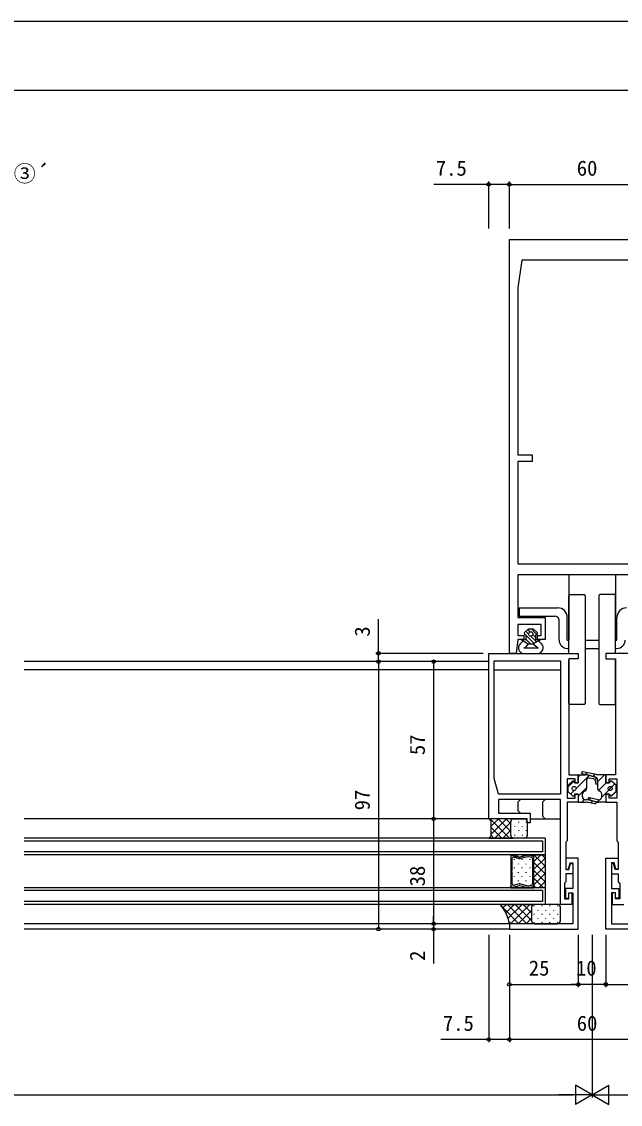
# Model space of a CAD drawing. Units: millimetres, scale not verified. Extents: x -960 to 961, y -419 to 416.
# Drawn here: x 508.7 to 725.9, y -11.1 to 381.4 of the extents above; entities that cross this region are included whole.
import ezdxf
from ezdxf.enums import TextEntityAlignment as Align

# ---------------------------------------------------------------- set-up
doc = ezdxf.new("R2010")
doc.units = ezdxf.units.MM
doc.header["$LTSCALE"] = 2
for name, color, linetype in [('0-1_USER1', 3, 'Continuous'), ('0-2_YKK_11', 7, 'Continuous'), ('0-4_YKK_12', 2, 'Continuous'), ('0-5_YKK_13', 4, 'Continuous'), ('0-7_YKK_D', 6, 'Continuous'), ('0-8_YKK_ZWAK', 7, 'Continuous')]:
    doc.layers.add(name, color=color, linetype=linetype)
doc.styles.add('ＭＳ ゴシック', font='')
doc.styles.get('ＭＳ ゴシック').set_extended_font_data('MS Gothic')

msp = doc.modelspace()

# ---------------------------------------------------------------- linework, layer by layer
at = {"layer": '0-2_YKK_11'}
msp.add_line((692.1, 92.4), (678.1, 92.4), dxfattribs=at)
for points in [[(742.6, 180.9), (688.6, 180.9), (688.6, 165.4), (698.6, 165.4), (698.6, 157.4), (695.8, 157.4), (695.8, 158.9), (697.1, 158.9), (697.1, 162.9), (688.6, 162.9), (688.6, 158.9), (690.8, 158.9), (690.8, 157.4), (688.6, 157.4), (688.1, 152.4), (685.6, 152.4), (685.6, 302.4), (745.6, 302.4)], [(678.1, 92.4), (678.1, 152.4), (710.6, 152.4), (710.6, 150.4), (707.1, 150.4), (707.1, 108.4), (710.6, 108.4), (710.6, 105.4), (709.4, 105.4), (709.4, 106.9), (706.6, 106.9), (706.6, 99.9), (709.4, 99.9), (709.4, 101.4), (710.6, 101.4), (710.6, 98.4), (706.6, 98.4), (706.6, 84.4), (706.1, 83.9), (706.1, 74), (707.211, 74), (707.8, 76.2), (708.6, 76.2), (708.6, 72.5), (706.1, 72.5), (706.1, 69.6), (705.6, 69.1), (705.6, 63.4), (707.1, 63.4), (707.1, 65.6), (708.3, 65.6), (708.3, 61.4), (704.1, 61.4), (704.1, 99.4), (681.6, 99.4), (681.6, 94.4), (693.1, 94.4), (693.1, 90.9), (692.1, 90.9), (692.1, 92.4)], [(753.1, 152.4), (720.6, 152.4), (720.6, 150.4), (724.1, 150.4), (724.1, 108.4), (720.6, 108.4), (720.6, 105.4), (721.8, 105.4), (721.8, 106.9), (724.6, 106.9), (724.6, 99.9), (721.8, 99.9), (721.8, 101.4), (720.6, 101.4), (720.6, 98.4), (724.6, 98.4), (724.6, 84.4), (725.1, 83.9), (725.1, 74), (723.989, 74), (723.4, 76.2), (722.6, 76.2), (722.6, 72.5), (725.1, 72.5), (725.1, 69.6), (725.6, 69.1), (725.6, 63.4), (724.1, 63.4), (724.1, 65.6), (722.9, 65.6), (722.9, 61.4), (727.1, 61.4)]]:
    msp.add_lwpolyline(points, dxfattribs=at)
for points in [[(688.6, 284.9), (688.6, 224.4), (693.9, 224.4), (693.9, 221.9), (688.6, 221.9), (688.6, 184.9), (742.6, 184.9), (742.6, 221.9), (737.3, 221.9), (737.3, 224.4), (742.6, 224.4), (742.6, 284.9), (741.1, 294.9), (690.1, 294.9)], [(704.1, 149.7), (704.1, 101.4), (681.6, 101.4), (680.1, 106.998), (680.1, 149.7)], [(710.6, 52.4), (710.6, 78.2), (706.1, 78.2), (706.1, 74.2), (707, 74.2), (707.589, 76.4), (708.6, 76.4), (708.6, 67.1), (705.9, 67.1), (705.9, 63.6), (707.1, 63.6), (707.1, 65.6), (708.6, 65.6), (708.6, 54.4), (685.6, 54.4), (685.6, 52.4)], [(720.6, 52.4), (720.6, 78.2), (725.1, 78.2), (725.1, 74.2), (724.2, 74.2), (723.611, 76.4), (722.6, 76.4), (722.6, 67.1), (725.3, 67.1), (725.3, 63.6), (724.1, 63.6), (724.1, 65.6), (722.6, 65.6), (722.6, 54.4), (745.6, 54.4), (745.6, 52.4)]]:
    msp.add_lwpolyline(points, close=True, dxfattribs=at)
at = {"layer": '0-4_YKK_12'}
for p, q in [((678.1, 149.4), (509.6, 149.4)), ((678.1, 146.4), (509.6, 146.4)), ((680.1, 146.4), (704.1, 146.4)), ((678.4, 92.4), (509.6, 92.4)), ((698.6, 85.4), (509.6, 85.4)), ((509.6, 84.4), (697.6, 84.4)), ((697.6, 84.4), (697.6, 80.4)), ((698.6, 85.4), (698.6, 79.4)), ((697.6, 80.4), (509.6, 80.4)), ((698.6, 79.4), (509.6, 79.4)), ((694.5, 79.4), (686.101, 79.4)), ((686.101, 79.4), (686.101, 67.4)), ((686.101, 79.082), (686.209, 78.974)), ((686.101, 78.646), (686.101, 78.662)), ((686.101, 78.654), (686.101, 73.661)), ((689.115, 78.53), (686.762, 79.161)), ((686.762, 79.161), (689.115, 78.53)), ((688.028, 79.4), (688.818, 78.61)), ((692.265, 79.301), (689.386, 78.53)), ((689.386, 78.53), (692.265, 79.301)), ((689.386, 77.987), (692.265, 78.758)), ((690.273, 79.4), (690.772, 78.901)), ((692.518, 79.4), (692.646, 79.272)), ((692.536, 78.758), (693.586, 78.476)), ((694.111, 78.879), (692.537, 79.301)), ((692.537, 79.301), (694.111, 78.879)), ((694.5, 67.4), (694.5, 79.4)), ((694.5, 79.4), (698.6, 79.4)), ((694.5, 67.4), (694.5, 79.4)), ((694.5, 79.38), (698.6, 75.28)), ((696.969, 79.4), (694.501, 76.931)), ((697.309, 79.4), (698.6, 78.109)), ((698.6, 79.4), (698.6, 67.4)), ((686.626, 73.661), (686.626, 77.97)), ((687.287, 78.477), (689.115, 77.987)), ((687.428, 77.532), (687.428, 77.732)), ((687.428, 74.502), (687.428, 74.702)), ((688.843, 75.917), (688.843, 76.117)), ((690.258, 77.532), (690.258, 77.732)), ((690.258, 74.502), (690.258, 74.702)), ((691.673, 75.917), (691.673, 76.117)), ((693.088, 77.532), (693.088, 77.732)), ((693.088, 74.502), (693.088, 74.702)), ((693.976, 77.969), (693.975, 68.826)), ((694.5, 78.386), (694.5, 78.357)), ((694.5, 68.423), (694.501, 78.372)), ((698.6, 78.203), (694.5, 74.103)), ((698.6, 75.374), (694.5, 71.274)), ((694.501, 76.551), (698.6, 72.452)), ((686.1, 73.136), (686.1, 68.142)), ((686.625, 73.136), (686.1, 73.136)), ((686.101, 73.661), (686.626, 73.661)), ((686.625, 68.826), (686.625, 73.136)), ((687.428, 71.472), (687.428, 71.672)), ((688.843, 72.887), (688.843, 73.087)), ((690.258, 71.472), (690.258, 71.672)), ((691.673, 72.887), (691.673, 73.087)), ((693.088, 71.472), (693.088, 71.672)), ((694.5, 73.723), (698.6, 69.623)), ((698.6, 72.546), (694.5, 68.446)), ((694.5, 70.895), (697.995, 67.4)), ((698.6, 67.4), (509.6, 67.4)), ((686.101, 68.155), (686.101, 68.139)), ((686.101, 67.857), (686.557, 67.4)), ((686.101, 67.4), (694.5, 67.4)), ((686.761, 67.64), (689.115, 68.27)), ((686.761, 67.635), (689.115, 68.266)), ((689.115, 68.809), (687.286, 68.319)), ((688.182, 68.021), (688.802, 67.4)), ((688.843, 69.857), (688.843, 70.057)), ((692.265, 68.038), (689.386, 68.809)), ((689.386, 68.27), (692.265, 67.499)), ((689.386, 68.266), (692.265, 67.494)), ((690.467, 67.981), (691.047, 67.4)), ((691.673, 69.857), (691.673, 70.057)), ((692.265, 68.038), (692.265, 68.038)), ((692.265, 68.038), (692.265, 68.038)), ((693.586, 68.319), (692.536, 68.038)), ((692.536, 67.499), (694.111, 67.921)), ((692.536, 67.494), (694.111, 67.916)), ((693.055, 67.638), (693.293, 67.4)), ((694.5, 68.414), (694.5, 68.443)), ((694.5, 68.438), (694.5, 68.437)), ((694.5, 68.066), (695.166, 67.4)), ((698.6, 67.4), (694.5, 67.4)), ((698.6, 69.717), (696.283, 67.4)), ((698.6, 67.4), (698.6, 61.4)), ((697.6, 66.4), (509.6, 66.4)), ((697.6, 66.4), (697.6, 62.4)), ((697.6, 62.4), (509.6, 62.4)), ((698.6, 61.4), (509.6, 61.4)), ((685.9, 54.4), (509.6, 54.4)), ((685.9, 52.4), (509.6, 52.4))]:
    msp.add_line(p, q, dxfattribs=at)
for points in [[(694.5, 78.386), (694.5, 79.4), (686.101, 79.4), (686.101, 78.662)], [(694.5, 68.414), (694.5, 67.4), (686.101, 67.4), (686.101, 68.139)]]:
    msp.add_lwpolyline(points, dxfattribs=at)
for centre, start, end in [((686.626, 78.654), 74.99632, 179.99817), ((686.626, 78.654), 74.99628, 179.11056), ((686.626, 78.654), 179.11056, 180.88583), ((689.251, 79.037), 254.99588, 284.9963), ((689.251, 79.037), 254.99628, 284.9963), ((692.401, 78.794), 74.99593, 104.99625), ((692.401, 78.794), 74.9963, 104.9963), ((692.401, 78.251), 74.99656, 104.99604), ((693.976, 78.372), 359.99823, 74.99617), ((693.976, 78.372), 1.57977, 74.9963), ((687.151, 77.97), 74.99632, 179.99621), ((689.251, 78.494), 254.99568, 284.99693), ((693.451, 77.969), 359.99823, 74.99617), ((693.976, 78.372), 358.41663, 1.57977), ((686.625, 68.142), 179.99823, 285.00008), ((686.626, 68.147), 179.11056, 180.88583), ((686.626, 68.147), 180.88583, 285.00011), ((687.15, 68.826), 180.00019, 285.00008), ((689.25, 68.302), 74.99947, 105.00072), ((689.25, 67.763), 75.0001, 105.00011), ((689.25, 67.759), 75.0001, 105.00052), ((692.4, 68.545), 255.00035, 284.99984), ((692.4, 68.545), 255.00394, 255.00438), ((692.4, 68.545), 255.00438, 255.00666), ((692.4, 68.545), 255.00615, 255.00783), ((692.4, 68.545), 255.00783, 255.0147), ((692.4, 68.545), 255.01473, 255.03233), ((692.4, 68.545), 255.03233, 255.0338), ((692.4, 68.545), 255.0338, 255.03604), ((692.4, 68.545), 255.01772, 255.06685), ((692.4, 68.545), 255.04236, 255.06678), ((692.4, 68.006), 255.0001, 285.0001), ((692.4, 68.002), 255.00015, 285.00047), ((692.4, 68.545), 255.062, 255.08055), ((692.4, 68.545), 255.08055, 255.11667), ((692.4, 68.545), 255.11667, 255.17121), ((692.4, 68.545), 255.17121, 255.52874), ((692.4, 68.545), 255.52874, 255.96196), ((693.451, 68.826), 284.99334, 359.96185), ((693.975, 68.428), 285.0001, 358.41663), ((693.976, 68.423), 284.98992, 359.971), ((693.975, 68.428), 358.41663, 1.57977)]:
    msp.add_arc(centre, 0.525, start, end, dxfattribs=at)
at = {"layer": '0-5_YKK_13'}
for p, q in [((724.1, 180.9), (707.1, 180.9)), ((707.1, 180.9), (707.1, 157.2)), ((724.1, 180.9), (724.1, 157.2)), ((707.1, 152.4), (707.1, 173.4)), ((707.4, 173.7), (712.8, 173.7)), ((713.1, 173.4), (713.1, 134.2)), ((718.1, 173.4), (718.1, 134.2)), ((723.8, 173.7), (718.4, 173.7)), ((724.1, 152.4), (724.1, 173.4)), ((689.1, 168.9), (703.1, 168.9)), ((706.6, 157.2), (706.6, 165.4)), ((724.6, 157.2), (724.6, 165.4)), ((692.35, 161.2), (691.097, 159.955)), ((693.181, 160.182), (692.256, 161.106)), ((694.35, 161.2), (692.35, 161.2)), ((695.606, 159.171), (693.577, 161.2)), ((694.35, 161.2), (695.689, 159.968)), ((703.6, 157.2), (703.6, 164.4)), ((689.846, 157.4), (691.6, 157.4)), ((689.846, 157.4), (690.6, 156.9)), ((691.08, 156.626), (690.306, 157.4)), ((691.434, 159.1), (690.95, 159.584)), ((691.45, 159.1), (691.6, 159.1)), ((692.55, 159.398), (691.547, 160.401)), ((691.6, 159.1), (691.6, 157.4)), ((693.35, 157.184), (691.6, 158.934)), ((693.22, 155.9), (691.6, 157.52)), ((693.35, 158.598), (693.348, 158.6)), ((695.416, 156.532), (693.35, 158.598)), ((694.496, 156.038), (693.35, 157.184)), ((695.1, 158.262), (694.132, 159.231)), ((695.1, 159.1), (695.1, 157.4)), ((695.1, 159.1), (695.35, 159.1)), ((695.1, 157.4), (696.85, 157.4)), ((696.317, 157.045), (695.962, 157.4)), ((696.1, 156.9), (696.85, 157.4)), ((706.6, 157.2), (707.1, 157.2)), ((713.1, 157.2), (718.1, 157.2)), ((724.1, 157.2), (724.6, 157.2)), ((690.6, 156.9), (689.487, 155.863)), ((690.875, 154.4), (696.126, 154.4)), ((692.35, 155.9), (691.435, 154.68)), ((696.1, 156.9), (694.239, 155.9)), ((694.239, 155.9), (695.648, 154.587)), ((696.1, 156.9), (697.213, 155.863)), ((706.6, 154.2), (707.1, 154.2)), ((713.1, 154.2), (718.1, 154.2)), ((724.1, 154.2), (724.6, 154.2)), ((690.85, 152.4), (695.85, 152.4)), ((707.1, 134.2), (707.1, 150.1)), ((724.1, 134.2), (724.1, 150.1)), ((712.8, 133.9), (707.4, 133.9)), ((718.4, 133.9), (723.8, 133.9)), ((706.898, 104.047), (708.964, 106.113)), ((706.898, 104.65), (708.538, 106.053)), ((709.798, 103.412), (714.534, 108.148)), ((710.598, 105.4), (710.598, 108.4)), ((710.598, 108.4), (713.202, 108.4)), ((710.598, 107.747), (711.25, 108.4)), ((712.078, 108.688), (713.797, 108.34)), ((717.113, 108.497), (712.236, 109.472)), ((713.143, 108.472), (713.825, 109.154)), ((713.598, 106.435), (713.598, 103.368)), ((716.794, 107.541), (713.797, 108.34)), ((713.981, 108.297), (716.413, 107.643)), ((716.135, 106.886), (714.541, 107.175)), ((715.967, 107.761), (716.771, 108.565)), ((716.574, 106.653), (717.14, 107.218)), ((716.798, 106.098), (716.798, 105.354)), ((717.598, 105.856), (720.141, 108.4)), ((717.598, 106.435), (717.598, 103.368)), ((717.598, 106.098), (717.598, 105.354)), ((720.598, 105.4), (720.598, 108.4)), ((724.298, 104.65), (722.658, 106.053)), ((706.898, 102.15), (706.898, 104.65)), ((706.898, 102.15), (708.538, 100.746)), ((707.78, 101.394), (709.036, 102.65)), ((709.198, 105.4), (709.198, 105.75)), ((709.198, 105.4), (710.598, 105.4)), ((710.598, 100.676), (713.598, 103.676)), ((717.915, 102.638), (720.677, 105.4)), ((719.094, 100.281), (723.848, 105.035)), ((721.998, 105.4), (720.598, 105.4)), ((721.998, 105.4), (721.998, 105.75)), ((724.298, 102.15), (722.658, 100.746)), ((724.298, 102.15), (724.298, 104.65)), ((681.6, 99.1), (681.6, 94.7)), ((703.8, 99.4), (681.9, 99.4)), ((688.6, 98.4), (689.6, 99.4)), ((688.6, 98.4), (688.6, 95.4)), ((697.6, 98.4), (698.6, 99.4)), ((697.6, 98.4), (697.6, 93.4)), ((704.1, 92.7), (704.1, 99.1)), ((710.598, 101.4), (709.198, 101.4)), ((709.198, 101.4), (709.198, 101.05)), ((710.598, 98.4), (713.336, 98.4)), ((711.857, 98.4), (712.85, 99.392)), ((712.098, 100.361), (712.098, 101.431)), ((713.059, 99.362), (713.577, 99.342)), ((716.638, 97.849), (714.295, 98.307)), ((717.279, 98.504), (714.443, 99.263)), ((714.519, 99.242), (715.19, 99.913)), ((717.779, 99.326), (714.645, 100.036)), ((714.893, 99.142), (716.796, 98.633)), ((715.135, 98.143), (715.873, 98.88)), ((717.309, 98.496), (718.117, 99.304)), ((719.098, 100.361), (719.098, 101.431)), ((720.598, 101.4), (721.998, 101.4)), ((721.998, 101.4), (721.998, 101.05)), ((681.9, 94.4), (692.8, 94.4)), ((688.6, 95.4), (689.6, 94.4)), ((678.856, 92.4), (678.478, 92.022)), ((685.652, 85.4), (678.652, 92.4)), ((684.513, 92.4), (678.85, 86.737)), ((681.685, 92.4), (678.85, 89.565)), ((686.1, 91.158), (680.342, 85.4)), ((686.1, 87.78), (681.48, 92.4)), ((686.1, 90.609), (684.309, 92.4)), ((686.1, 86.4), (686.1, 91.4)), ((686.1, 86.4), (686.1, 91.4)), ((687.1, 92.4), (691.1, 92.4)), ((688.843, 91.267), (688.843, 91.067)), ((691.673, 91.267), (691.673, 91.067)), ((692.1, 91.4), (692.1, 86.4)), ((693.1, 94.1), (693.1, 92.7)), ((693.4, 92.4), (703.8, 92.4)), ((697.6, 93.4), (698.6, 92.4)), ((682.823, 85.4), (678.85, 89.373)), ((679.995, 85.4), (678.85, 86.545)), ((686.1, 88.33), (683.17, 85.4)), ((687.428, 89.652), (687.428, 89.452)), ((687.428, 86.622), (687.428, 86.422)), ((688.843, 88.237), (688.843, 88.037)), ((690.258, 89.652), (690.258, 89.452)), ((690.258, 86.622), (690.258, 86.422)), ((691.673, 88.237), (691.673, 88.037)), ((686.344, 85.745), (685.999, 85.4)), ((691.1, 85.4), (687.1, 85.4)), ((682.3, 61.4), (694.6, 61.4)), ((689.061, 54.4), (683.101, 60.359)), ((684.516, 61.4), (683.254, 60.138)), ((687.344, 61.4), (684.293, 58.349)), ((691.889, 54.4), (684.889, 61.4)), ((690.173, 61.4), (685.11, 56.338)), ((693.001, 61.4), (686.001, 54.4)), ((693.6, 55.518), (687.718, 61.4)), ((693.6, 59.171), (688.829, 54.4)), ((693.6, 58.346), (690.546, 61.4)), ((693.789, 60.985), (693.374, 61.4)), ((693.6, 60.4), (693.6, 55.4)), ((693.6, 60.4), (693.6, 55.4)), ((694.503, 60.967), (694.503, 60.767)), ((703.1, 61.4), (694.6, 61.4)), ((695.918, 59.352), (695.918, 59.152)), ((697.333, 60.967), (697.333, 60.767)), ((698.748, 59.352), (698.748, 59.152)), ((700.163, 60.967), (700.163, 60.767)), ((701.578, 59.352), (701.578, 59.152)), ((702.993, 60.967), (702.993, 60.767)), ((704.1, 55.4), (704.1, 60.4)), ((686.232, 54.4), (685.43, 55.202)), ((693.6, 56.342), (691.658, 54.4)), ((694.503, 57.937), (694.503, 57.737)), ((695.918, 56.322), (695.918, 56.122)), ((697.333, 57.937), (697.333, 57.737)), ((698.748, 56.322), (698.748, 56.122)), ((700.163, 57.937), (700.163, 57.737)), ((701.578, 56.322), (701.578, 56.122)), ((702.993, 57.937), (702.993, 57.737)), ((694.6, 54.4), (685.6, 54.4)), ((694.492, 54.406), (694.486, 54.4)), ((694.503, 54.907), (694.503, 54.707)), ((694.6, 54.4), (703.1, 54.4)), ((697.333, 54.907), (697.333, 54.707)), ((700.163, 54.907), (700.163, 54.707)), ((702.993, 54.907), (702.993, 54.707))]:
    msp.add_line(p, q, dxfattribs=at)
for points in [[(689.1, 168.9), (689.1, 165.9), (702.1, 165.9)], [(690.6, 156.9), (692.35, 155.9), (694.239, 155.9)], [(720.598, 108.4), (718.098, 108.4), (718.093, 108.4)], [(710.598, 101.4), (710.598, 98.4), (712.303, 98.4)], [(720.598, 101.4), (720.598, 98.4), (718.064, 98.4)], [(687.1, 92.4), (678.1, 92.4), (678.85, 91.65), (678.85, 86.15), (678.1, 85.4), (687.1, 85.4)]]:
    msp.add_lwpolyline(points, dxfattribs=at)
for centre, radius in [((693.35, 159.4), 0.8), ((709.048, 103.4), 0.75), ((722.148, 103.4), 0.75)]:
    msp.add_circle(centre, radius, dxfattribs=at)
for centre, radius, start, end in [((707.4, 173.4), 0.3, 90, 180), ((712.8, 173.4), 0.3, 0, 90), ((718.4, 173.4), 0.3, 90, 180), ((723.8, 173.4), 0.3, 0, 90), ((703.1, 165.4), 3.5, 0, 90), ((728.1, 165.4), 3.5, 90, 180), ((702.1, 164.4), 1.5, 0, 90), ((691.45, 159.6), 0.5, 134.83706, 270), ((695.35, 159.6), 0.5, 270, 47.3723), ((706.6, 157.2), 3, 180, 270), ((724.6, 157.2), 3, 270, 0), ((690.85, 154.4), 2, 132.97004, 270), ((690.875, 155.1), 0.7, 270, 323.13091), ((696.126, 155.1), 0.7, 227.02996, 270), ((695.85, 154.4), 2, 270, 47.02996), ((707.4, 134.2), 0.3, 180, 270), ((712.8, 134.2), 0.3, 270, 0), ((718.4, 134.2), 0.3, 180, 270), ((723.8, 134.2), 0.3, 270, 0), ((708.798, 105.75), 0.4, 360, 130.56622), ((712.157, 109.08), 0.4, 78.69007, 258.56257), ((713.202, 105.4), 3, 74.95601, 90), ((714.398, 106.388), 0.8, 79.71391, 180), ((715.998, 106.098), 0.8, 0, 80.13172), ((715.998, 106.098), 1.6, 0, 74.95601), ((716.592, 106.55), 1.011, 353.43148, 78.46254), ((718.093, 113.4), 5, 258.69007, 270), ((722.398, 105.75), 0.4, 49.43378, 180), ((713.098, 101.431), 1, 104.47751, 180), ((712.598, 103.368), 1, 284.47751, 0), ((717.198, 105.354), 0.4, 180, 0), ((718.598, 103.368), 1, 180, 255.52249), ((718.098, 101.431), 1, 0, 75.52249), ((681.9, 99.1), 0.3, 90, 180), ((703.8, 99.1), 0.3, 0, 90), ((708.798, 101.05), 0.4, 229.43378, 0), ((713.098, 100.361), 1, 180, 267.7577), ((713.336, 93.4), 5, 78.94665, 90), ((713.342, 93.346), 6, 75.02371, 87.7577), ((714.557, 99.646), 0.4, 77.23474, 256.6648), ((716.715, 98.242), 0.4, 258.94665, 78.25914), ((718.064, 101.4), 3, 254.84042, 270), ((718.018, 100.38), 1.08, 257.23474, 359.01526), ((722.398, 101.05), 0.4, 180, 310.56622), ((681.9, 94.7), 0.3, 180, 270), ((692.8, 94.1), 0.3, 0, 90), ((687.1, 91.4), 1, 90, 180), ((687.1, 91.4), 1, 90, 180), ((691.1, 91.4), 1, 0, 90), ((693.4, 92.7), 0.3, 180, 270), ((703.8, 92.7), 0.3, 270, 0), ((687.1, 86.4), 1, 180, 270), ((687.1, 86.4), 1, 180, 270), ((691.1, 86.4), 1, 270, 0), ((670.752, 51.678), 15.095, 10.38793, 40.09313), ((694.6, 60.4), 1, 90, 180), ((694.6, 60.4), 1, 90, 180), ((703.1, 60.4), 1, 0, 90), ((694.6, 55.4), 1, 180, 270), ((694.6, 55.4), 1, 180, 270), ((703.1, 55.4), 1, 270, 0)]:
    msp.add_arc(centre, radius, start, end, dxfattribs=at)
at = {"layer": '0-7_YKK_D'}
for p, q in [((678.1, 306.4), (678.1, 323.4)), ((685.6, 306.4), (685.6, 323.4)), ((685.6, 306.4), (685.6, 323.4)), ((685.6, 322.4), (745.6, 322.4)), ((638.1, 152.4), (638.1, 164.846)), ((676.1, 152.4), (637.1, 152.4)), ((676.1, 149.4), (637.1, 149.4)), ((638.1, 149.4), (638.1, 152.4)), ((638.1, 149.4), (638.1, 52.4)), ((638.1, 149.4), (638.1, 146.85)), ((676.1, 149.4), (657.1, 149.4)), ((658.1, 149.4), (658.1, 92.4)), ((676.1, 92.4), (657.1, 92.4)), ((676.1, 92.4), (657.1, 92.4)), ((658.1, 92.4), (658.1, 54.4)), ((658.1, 54.4), (658.1, 56.95)), ((676.1, 54.4), (657.1, 54.4)), ((676.1, 54.4), (657.1, 54.4)), ((676.1, 52.4), (657.1, 52.4)), ((658.1, 54.4), (658.1, 52.4)), ((658.1, 52.4), (658.1, 39.953)), ((678.1, 50.4), (678.1, 11.4)), ((685.6, 50.4), (685.6, 31.4)), ((685.6, 50.4), (685.6, 11.4)), ((685.6, 50.4), (685.6, 11.4)), ((710.6, 50.4), (710.6, 31.4)), ((710.6, 50.4), (710.6, 31.4)), ((715.6, 50.4), (715.6, -8.6)), ((715.6, 49.4), (715.6, -8.6)), ((720.6, 50.4), (720.6, 31.4)), ((720.6, 50.4), (720.6, 31.4)), ((685.6, 32.4), (710.6, 32.4)), ((710.6, 32.4), (708.05, 32.4)), ((720.6, 32.4), (710.6, 32.4)), ((720.6, 32.4), (745.6, 32.4)), ((720.6, 32.4), (723.15, 32.4)), ((745.6, 12.4), (685.6, 12.4)), ((307.6, -7.6), (708.6, -7.6)), ((715.6, -7.6), (703.476, -7.6)), ((715.6, -7.6), (709.538, -4.1)), ((709.538, -4.1), (709.538, -11.1)), ((715.6, -7.6), (709.538, -11.1)), ((715.6, -7.6), (721.662, -4.1)), ((715.6, -7.6), (721.662, -11.1)), ((715.6, -7.6), (727.724, -7.6)), ((721.662, -11.1), (721.662, -4.1)), ((722.6, -7.6), (920.6, -7.6))]:
    msp.add_line(p, q, dxfattribs=at)
for points in [[(685.6, 322.4), (678.1, 322.4), (658.153, 322.4)], [(685.6, 12.4), (678.1, 12.4), (660.703, 12.4)]]:
    msp.add_lwpolyline(points, dxfattribs=at)
for centre in [(678.1, 322.4), (685.6, 322.4), (685.6, 322.4), (638.1, 152.4), (638.1, 149.4), (638.1, 149.4), (658.1, 149.4), (658.1, 92.4), (658.1, 92.4), (658.1, 54.4), (658.1, 54.4), (638.1, 52.4), (658.1, 52.4), (685.6, 32.4), (710.6, 32.4), (710.6, 32.4), (720.6, 32.4), (720.6, 32.4), (678.1, 12.4), (685.6, 12.4), (685.6, 12.4)]:
    msp.add_circle(centre, 0.637, dxfattribs=at)
at = {"layer": '0-8_YKK_ZWAK'}
for p, q in [((960.6, 381.4), (-959.4, 381.4)), ((960.6, 356.4), (-959.4, 356.4))]:
    msp.add_line(p, q, dxfattribs=at)

# ---------------------------------------------------------------- texts
at = {"layer": '0-1_USER1', "style": 'ＭＳ ゴシック'}
msp.add_text('③-③´', height=5.865, dxfattribs=at).set_placement((493.787, 321.627), align=Align.BOTTOM_LEFT)
at = {"layer": '0-7_YKK_D', "style": 'ＭＳ ゴシック'}
for s, p in [('7.5', (658.929, 323.9)), ('60', (710.039, 323.9)), ('25', (692.645, 33.9)), ('10', (709.762, 33.9)), ('7.5', (661.479, 13.9)), ('60', (710.039, 13.9))]:
    msp.add_text(s, height=5.499, dxfattribs=at).set_placement(p, align=Align.BOTTOM_LEFT)
for s, p in [('3', (636.6, 158.446)), ('57', (656.6, 115.509)), ('97', (636.6, 95.488)), ('38', (656.6, 67.924)), ('2', (656.6, 40.899))]:
    msp.add_text(s, height=5.499, rotation=90, dxfattribs=at).set_placement(p, align=Align.BOTTOM_LEFT)

doc.saveas('drawing.dxf')
